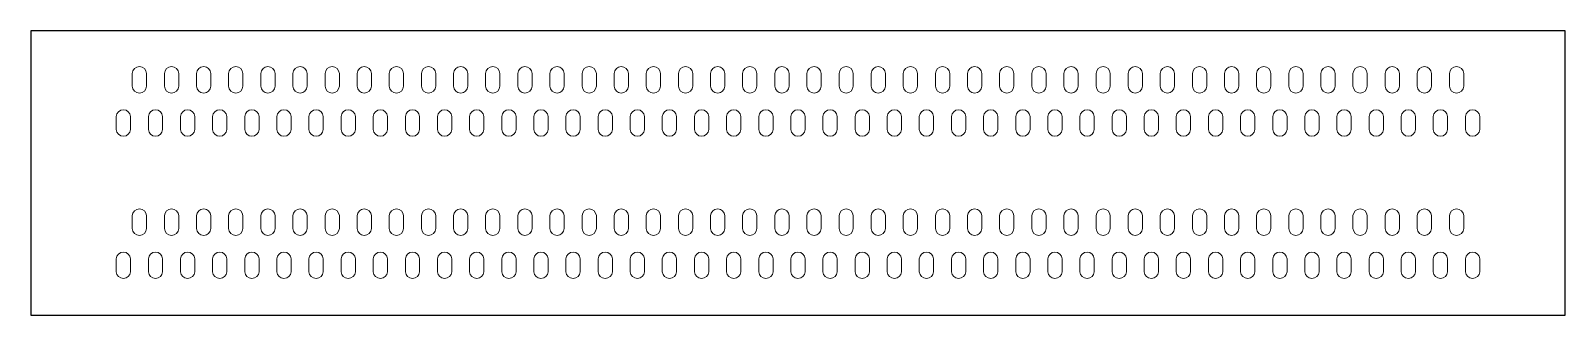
# Model space of a CAD drawing. Header units: millimetres. Extents: x 844 to 2516, y 420 to 730.
import ezdxf

# ---------------------------------------------------------------- set-up
doc = ezdxf.new("R2010")
doc.units = ezdxf.units.MM

msp = doc.modelspace()

# ---------------------------------------------------------------- linework, layer by layer
msp.add_lwpolyline([(2516.2, 575.5), (2516.2, 730.5), (844.2, 730.5), (844.2, 575.5), (844.2, 420.5), (2516.2, 420.5)], close=True)
at = {"linetype": 'ByBlock', "lineweight": 9}
for points in [[(954.9, 684), (954.9, 669.9, 0.941968), (970.5, 669.9), (970.5, 684, 0.941944)], [(989.9, 684), (989.9, 669.9, 0.941968), (1005.5, 669.9), (1005.5, 684, 0.941944)], [(1024.9, 684), (1024.9, 669.9, 0.941968), (1040.5, 669.9), (1040.5, 684, 0.941944)], [(1059.9, 684), (1059.9, 669.9, 0.941968), (1075.5, 669.9), (1075.5, 684, 0.941944)], [(1094.9, 684), (1094.9, 669.9, 0.941968), (1110.5, 669.9), (1110.5, 684, 0.941944)], [(1129.9, 684), (1129.9, 669.9, 0.941968), (1145.5, 669.9), (1145.5, 684, 0.941944)], [(1164.9, 684), (1164.9, 669.9, 0.941968), (1180.5, 669.9), (1180.5, 684, 0.941944)], [(1199.9, 684), (1199.9, 669.9, 0.941968), (1215.5, 669.9), (1215.5, 684, 0.941944)], [(1234.9, 684), (1234.9, 669.9, 0.941968), (1250.5, 669.9), (1250.5, 684, 0.941944)], [(1269.9, 684), (1269.9, 669.9, 0.941968), (1285.5, 669.9), (1285.5, 684, 0.941944)], [(1304.9, 684), (1304.9, 669.9, 0.941968), (1320.5, 669.9), (1320.5, 684, 0.941944)], [(1339.9, 684), (1339.9, 669.9, 0.941968), (1355.5, 669.9), (1355.5, 684, 0.941944)], [(1374.9, 684), (1374.9, 669.9, 0.941968), (1390.5, 669.9), (1390.5, 684, 0.941944)], [(1409.9, 684), (1409.9, 669.9, 0.941968), (1425.5, 669.9), (1425.5, 684, 0.941944)], [(1444.9, 684), (1444.9, 669.9, 0.941968), (1460.5, 669.9), (1460.5, 684, 0.941944)], [(1479.9, 684), (1479.9, 669.9, 0.941968), (1495.5, 669.9), (1495.5, 684, 0.941944)], [(1514.9, 684), (1514.9, 669.9, 0.941968), (1530.5, 669.9), (1530.5, 684, 0.941944)], [(1549.9, 684), (1549.9, 669.9, 0.941968), (1565.5, 669.9), (1565.5, 684, 0.941944)], [(1584.9, 684), (1584.9, 669.9, 0.941968), (1600.5, 669.9), (1600.5, 684, 0.941944)], [(1619.9, 684), (1619.9, 669.9, 0.941968), (1635.5, 669.9), (1635.5, 684, 0.941944)], [(1654.9, 684), (1654.9, 669.9, 0.941968), (1670.5, 669.9), (1670.5, 684, 0.941944)], [(1689.9, 684), (1689.9, 669.9, 0.941968), (1705.5, 669.9), (1705.5, 684, 0.941944)], [(1724.9, 684), (1724.9, 669.9, 0.941968), (1740.5, 669.9), (1740.5, 684, 0.941944)], [(1759.9, 684), (1759.9, 669.9, 0.941968), (1775.5, 669.9), (1775.5, 684, 0.941944)], [(1794.9, 684), (1794.9, 669.9, 0.941968), (1810.5, 669.9), (1810.5, 684, 0.941944)], [(1829.9, 684), (1829.9, 669.9, 0.941968), (1845.5, 669.9), (1845.5, 684, 0.941944)], [(1864.9, 684), (1864.9, 669.9, 0.941968), (1880.5, 669.9), (1880.5, 684, 0.941944)], [(1899.9, 684), (1899.9, 669.9, 0.941968), (1915.5, 669.9), (1915.5, 684, 0.941944)], [(1934.9, 684), (1934.9, 669.9, 0.941968), (1950.5, 669.9), (1950.5, 684, 0.941944)], [(1969.9, 684), (1969.9, 669.9, 0.941968), (1985.5, 669.9), (1985.5, 684, 0.941944)], [(2004.9, 684), (2004.9, 669.9, 0.941968), (2020.5, 669.9), (2020.5, 684, 0.941944)], [(2039.9, 684), (2039.9, 669.9, 0.941968), (2055.5, 669.9), (2055.5, 684, 0.941944)], [(2074.9, 684), (2074.9, 669.9, 0.941968), (2090.5, 669.9), (2090.5, 684, 0.941944)], [(2109.9, 684), (2109.9, 669.9, 0.941968), (2125.5, 669.9), (2125.5, 684, 0.941944)], [(2144.9, 684), (2144.9, 669.9, 0.941968), (2160.5, 669.9), (2160.5, 684, 0.941944)], [(2179.9, 684), (2179.9, 669.9, 0.941968), (2195.5, 669.9), (2195.5, 684, 0.941944)], [(2214.9, 684), (2214.9, 669.9, 0.941968), (2230.5, 669.9), (2230.5, 684, 0.941944)], [(2249.9, 684), (2249.9, 669.9, 0.941968), (2265.5, 669.9), (2265.5, 684, 0.941944)], [(2284.9, 684), (2284.9, 669.9, 0.941968), (2300.5, 669.9), (2300.5, 684, 0.941944)], [(2319.9, 684), (2319.9, 669.9, 0.941968), (2335.5, 669.9), (2335.5, 684, 0.941944)], [(2354.9, 684), (2354.9, 669.9, 0.941968), (2370.5, 669.9), (2370.5, 684, 0.941944)], [(2389.9, 684), (2389.9, 669.9, 0.941968), (2405.5, 669.9), (2405.5, 684, 0.941944)], [(937.4, 637), (937.4, 622.9, 0.941968), (953, 622.9), (953, 637, 0.941944)], [(972.4, 637), (972.4, 622.9, 0.941968), (988, 622.9), (988, 637, 0.941944)], [(1007.4, 637), (1007.4, 622.9, 0.941968), (1023, 622.9), (1023, 637, 0.941944)], [(1042.4, 637), (1042.4, 622.9, 0.941968), (1058, 622.9), (1058, 637, 0.941944)], [(1077.4, 637), (1077.4, 622.9, 0.941968), (1093, 622.9), (1093, 637, 0.941944)], [(1112.4, 637), (1112.4, 622.9, 0.941968), (1128, 622.9), (1128, 637, 0.941944)], [(1147.4, 637), (1147.4, 622.9, 0.941968), (1163, 622.9), (1163, 637, 0.941944)], [(1182.4, 637), (1182.4, 622.9, 0.941968), (1198, 622.9), (1198, 637, 0.941944)], [(1217.4, 637), (1217.4, 622.9, 0.941968), (1233, 622.9), (1233, 637, 0.941944)], [(1252.4, 637), (1252.4, 622.9, 0.941968), (1268, 622.9), (1268, 637, 0.941944)], [(1287.4, 637), (1287.4, 622.9, 0.941968), (1303, 622.9), (1303, 637, 0.941944)], [(1322.4, 637), (1322.4, 622.9, 0.941968), (1338, 622.9), (1338, 637, 0.941944)], [(1357.4, 637), (1357.4, 622.9, 0.941968), (1373, 622.9), (1373, 637, 0.941944)], [(1392.4, 637), (1392.4, 622.9, 0.941968), (1408, 622.9), (1408, 637, 0.941944)], [(1427.4, 637), (1427.4, 622.9, 0.941968), (1443, 622.9), (1443, 637, 0.941944)], [(1462.4, 637), (1462.4, 622.9, 0.941968), (1478, 622.9), (1478, 637, 0.941944)], [(1497.4, 637), (1497.4, 622.9, 0.941968), (1513, 622.9), (1513, 637, 0.941944)], [(1532.4, 637), (1532.4, 622.9, 0.941968), (1548, 622.9), (1548, 637, 0.941944)], [(1567.4, 637), (1567.4, 622.9, 0.941968), (1583, 622.9), (1583, 637, 0.941944)], [(1602.4, 637), (1602.4, 622.9, 0.941968), (1618, 622.9), (1618, 637, 0.941944)], [(1637.4, 637), (1637.4, 622.9, 0.941968), (1653, 622.9), (1653, 637, 0.941944)], [(1672.4, 637), (1672.4, 622.9, 0.941968), (1688, 622.9), (1688, 637, 0.941944)], [(1707.4, 637), (1707.4, 622.9, 0.941968), (1723, 622.9), (1723, 637, 0.941944)], [(1742.4, 637), (1742.4, 622.9, 0.941968), (1758, 622.9), (1758, 637, 0.941944)], [(1777.4, 637), (1777.4, 622.9, 0.941968), (1793, 622.9), (1793, 637, 0.941944)], [(1812.4, 637), (1812.4, 622.9, 0.941968), (1828, 622.9), (1828, 637, 0.941944)], [(1847.4, 637), (1847.4, 622.9, 0.941968), (1863, 622.9), (1863, 637, 0.941944)], [(1882.4, 637), (1882.4, 622.9, 0.941968), (1898, 622.9), (1898, 637, 0.941944)], [(1917.4, 637), (1917.4, 622.9, 0.941968), (1933, 622.9), (1933, 637, 0.941944)], [(1952.4, 637), (1952.4, 622.9, 0.941968), (1968, 622.9), (1968, 637, 0.941944)], [(1987.4, 637), (1987.4, 622.9, 0.941968), (2003, 622.9), (2003, 637, 0.941944)], [(2022.4, 637), (2022.4, 622.9, 0.941968), (2038, 622.9), (2038, 637, 0.941944)], [(2057.4, 637), (2057.4, 622.9, 0.941968), (2073, 622.9), (2073, 637, 0.941944)], [(2092.4, 637), (2092.4, 622.9, 0.941968), (2108, 622.9), (2108, 637, 0.941944)], [(2127.4, 637), (2127.4, 622.9, 0.941968), (2143, 622.9), (2143, 637, 0.941944)], [(2162.4, 637), (2162.4, 622.9, 0.941968), (2178, 622.9), (2178, 637, 0.941944)], [(2197.4, 637), (2197.4, 622.9, 0.941968), (2213, 622.9), (2213, 637, 0.941944)], [(2232.4, 637), (2232.4, 622.9, 0.941968), (2248, 622.9), (2248, 637, 0.941944)], [(2267.4, 637), (2267.4, 622.9, 0.941968), (2283, 622.9), (2283, 637, 0.941944)], [(2302.4, 637), (2302.4, 622.9, 0.941968), (2318, 622.9), (2318, 637, 0.941944)], [(2337.4, 637), (2337.4, 622.9, 0.941968), (2353, 622.9), (2353, 637, 0.941944)], [(2372.4, 637), (2372.4, 622.9, 0.941968), (2388, 622.9), (2388, 637, 0.941944)], [(2407.4, 637), (2407.4, 622.9, 0.941968), (2423, 622.9), (2423, 637, 0.941944)], [(954.9, 529), (954.9, 514.9, 0.941968), (970.5, 514.9), (970.5, 529, 0.941944)], [(989.9, 529), (989.9, 514.9, 0.941968), (1005.5, 514.9), (1005.5, 529, 0.941944)], [(1024.9, 529), (1024.9, 514.9, 0.941968), (1040.5, 514.9), (1040.5, 529, 0.941944)], [(1059.9, 529), (1059.9, 514.9, 0.941968), (1075.5, 514.9), (1075.5, 529, 0.941944)], [(1094.9, 529), (1094.9, 514.9, 0.941968), (1110.5, 514.9), (1110.5, 529, 0.941944)], [(1129.9, 529), (1129.9, 514.9, 0.941968), (1145.5, 514.9), (1145.5, 529, 0.941944)], [(1164.9, 529), (1164.9, 514.9, 0.941968), (1180.5, 514.9), (1180.5, 529, 0.941944)], [(1199.9, 529), (1199.9, 514.9, 0.941968), (1215.5, 514.9), (1215.5, 529, 0.941944)], [(1234.9, 529), (1234.9, 514.9, 0.941968), (1250.5, 514.9), (1250.5, 529, 0.941944)], [(1269.9, 529), (1269.9, 514.9, 0.941968), (1285.5, 514.9), (1285.5, 529, 0.941944)], [(1304.9, 529), (1304.9, 514.9, 0.941968), (1320.5, 514.9), (1320.5, 529, 0.941944)], [(1339.9, 529), (1339.9, 514.9, 0.941968), (1355.5, 514.9), (1355.5, 529, 0.941944)], [(1374.9, 529), (1374.9, 514.9, 0.941968), (1390.5, 514.9), (1390.5, 529, 0.941944)], [(1409.9, 529), (1409.9, 514.9, 0.941968), (1425.5, 514.9), (1425.5, 529, 0.941944)], [(1444.9, 529), (1444.9, 514.9, 0.941968), (1460.5, 514.9), (1460.5, 529, 0.941944)], [(1479.9, 529), (1479.9, 514.9, 0.941968), (1495.5, 514.9), (1495.5, 529, 0.941944)], [(1514.9, 529), (1514.9, 514.9, 0.941968), (1530.5, 514.9), (1530.5, 529, 0.941944)], [(1549.9, 529), (1549.9, 514.9, 0.941968), (1565.5, 514.9), (1565.5, 529, 0.941944)], [(1584.9, 529), (1584.9, 514.9, 0.941968), (1600.5, 514.9), (1600.5, 529, 0.941944)], [(1619.9, 529), (1619.9, 514.9, 0.941968), (1635.5, 514.9), (1635.5, 529, 0.941944)], [(1654.9, 529), (1654.9, 514.9, 0.941968), (1670.5, 514.9), (1670.5, 529, 0.941944)], [(1689.9, 529), (1689.9, 514.9, 0.941968), (1705.5, 514.9), (1705.5, 529, 0.941944)], [(1724.9, 529), (1724.9, 514.9, 0.941968), (1740.5, 514.9), (1740.5, 529, 0.941944)], [(1759.9, 529), (1759.9, 514.9, 0.941968), (1775.5, 514.9), (1775.5, 529, 0.941944)], [(1794.9, 529), (1794.9, 514.9, 0.941968), (1810.5, 514.9), (1810.5, 529, 0.941944)], [(1829.9, 529), (1829.9, 514.9, 0.941968), (1845.5, 514.9), (1845.5, 529, 0.941944)], [(1864.9, 529), (1864.9, 514.9, 0.941968), (1880.5, 514.9), (1880.5, 529, 0.941944)], [(1899.9, 529), (1899.9, 514.9, 0.941968), (1915.5, 514.9), (1915.5, 529, 0.941944)], [(1934.9, 529), (1934.9, 514.9, 0.941968), (1950.5, 514.9), (1950.5, 529, 0.941944)], [(1969.9, 529), (1969.9, 514.9, 0.941968), (1985.5, 514.9), (1985.5, 529, 0.941944)], [(2004.9, 529), (2004.9, 514.9, 0.941968), (2020.5, 514.9), (2020.5, 529, 0.941944)], [(2039.9, 529), (2039.9, 514.9, 0.941968), (2055.5, 514.9), (2055.5, 529, 0.941944)], [(2074.9, 529), (2074.9, 514.9, 0.941968), (2090.5, 514.9), (2090.5, 529, 0.941944)], [(2109.9, 529), (2109.9, 514.9, 0.941968), (2125.5, 514.9), (2125.5, 529, 0.941944)], [(2144.9, 529), (2144.9, 514.9, 0.941968), (2160.5, 514.9), (2160.5, 529, 0.941944)], [(2179.9, 529), (2179.9, 514.9, 0.941968), (2195.5, 514.9), (2195.5, 529, 0.941944)], [(2214.9, 529), (2214.9, 514.9, 0.941968), (2230.5, 514.9), (2230.5, 529, 0.941944)], [(2249.9, 529), (2249.9, 514.9, 0.941968), (2265.5, 514.9), (2265.5, 529, 0.941944)], [(2284.9, 529), (2284.9, 514.9, 0.941968), (2300.5, 514.9), (2300.5, 529, 0.941944)], [(2319.9, 529), (2319.9, 514.9, 0.941968), (2335.5, 514.9), (2335.5, 529, 0.941944)], [(2354.9, 529), (2354.9, 514.9, 0.941968), (2370.5, 514.9), (2370.5, 529, 0.941944)], [(2389.9, 529), (2389.9, 514.9, 0.941968), (2405.5, 514.9), (2405.5, 529, 0.941944)], [(937.4, 482), (937.4, 467.9, 0.941968), (953, 467.9), (953, 482, 0.941944)], [(972.4, 482), (972.4, 467.9, 0.941968), (988, 467.9), (988, 482, 0.941944)], [(1007.4, 482), (1007.4, 467.9, 0.941968), (1023, 467.9), (1023, 482, 0.941944)], [(1042.4, 482), (1042.4, 467.9, 0.941968), (1058, 467.9), (1058, 482, 0.941944)], [(1077.4, 482), (1077.4, 467.9, 0.941968), (1093, 467.9), (1093, 482, 0.941944)], [(1112.4, 482), (1112.4, 467.9, 0.941968), (1128, 467.9), (1128, 482, 0.941944)], [(1147.4, 482), (1147.4, 467.9, 0.941968), (1163, 467.9), (1163, 482, 0.941944)], [(1182.4, 482), (1182.4, 467.9, 0.941968), (1198, 467.9), (1198, 482, 0.941944)], [(1217.4, 482), (1217.4, 467.9, 0.941968), (1233, 467.9), (1233, 482, 0.941944)], [(1252.4, 482), (1252.4, 467.9, 0.941968), (1268, 467.9), (1268, 482, 0.941944)], [(1287.4, 482), (1287.4, 467.9, 0.941968), (1303, 467.9), (1303, 482, 0.941944)], [(1322.4, 482), (1322.4, 467.9, 0.941968), (1338, 467.9), (1338, 482, 0.941944)], [(1357.4, 482), (1357.4, 467.9, 0.941968), (1373, 467.9), (1373, 482, 0.941944)], [(1392.4, 482), (1392.4, 467.9, 0.941968), (1408, 467.9), (1408, 482, 0.941944)], [(1427.4, 482), (1427.4, 467.9, 0.941968), (1443, 467.9), (1443, 482, 0.941944)], [(1462.4, 482), (1462.4, 467.9, 0.941968), (1478, 467.9), (1478, 482, 0.941944)], [(1497.4, 482), (1497.4, 467.9, 0.941968), (1513, 467.9), (1513, 482, 0.941944)], [(1532.4, 482), (1532.4, 467.9, 0.941968), (1548, 467.9), (1548, 482, 0.941944)], [(1567.4, 482), (1567.4, 467.9, 0.941968), (1583, 467.9), (1583, 482, 0.941944)], [(1602.4, 482), (1602.4, 467.9, 0.941968), (1618, 467.9), (1618, 482, 0.941944)], [(1637.4, 482), (1637.4, 467.9, 0.941968), (1653, 467.9), (1653, 482, 0.941944)], [(1672.4, 482), (1672.4, 467.9, 0.941968), (1688, 467.9), (1688, 482, 0.941944)], [(1707.4, 482), (1707.4, 467.9, 0.941968), (1723, 467.9), (1723, 482, 0.941944)], [(1742.4, 482), (1742.4, 467.9, 0.941968), (1758, 467.9), (1758, 482, 0.941944)], [(1777.4, 482), (1777.4, 467.9, 0.941968), (1793, 467.9), (1793, 482, 0.941944)], [(1812.4, 482), (1812.4, 467.9, 0.941968), (1828, 467.9), (1828, 482, 0.941944)], [(1847.4, 482), (1847.4, 467.9, 0.941968), (1863, 467.9), (1863, 482, 0.941944)], [(1882.4, 482), (1882.4, 467.9, 0.941968), (1898, 467.9), (1898, 482, 0.941944)], [(1917.4, 482), (1917.4, 467.9, 0.941968), (1933, 467.9), (1933, 482, 0.941944)], [(1952.4, 482), (1952.4, 467.9, 0.941968), (1968, 467.9), (1968, 482, 0.941944)], [(1987.4, 482), (1987.4, 467.9, 0.941968), (2003, 467.9), (2003, 482, 0.941944)], [(2022.4, 482), (2022.4, 467.9, 0.941968), (2038, 467.9), (2038, 482, 0.941944)], [(2057.4, 482), (2057.4, 467.9, 0.941968), (2073, 467.9), (2073, 482, 0.941944)], [(2092.4, 482), (2092.4, 467.9, 0.941968), (2108, 467.9), (2108, 482, 0.941944)], [(2127.4, 482), (2127.4, 467.9, 0.941968), (2143, 467.9), (2143, 482, 0.941944)], [(2162.4, 482), (2162.4, 467.9, 0.941968), (2178, 467.9), (2178, 482, 0.941944)], [(2197.4, 482), (2197.4, 467.9, 0.941968), (2213, 467.9), (2213, 482, 0.941944)], [(2232.4, 482), (2232.4, 467.9, 0.941968), (2248, 467.9), (2248, 482, 0.941944)], [(2267.4, 482), (2267.4, 467.9, 0.941968), (2283, 467.9), (2283, 482, 0.941944)], [(2302.4, 482), (2302.4, 467.9, 0.941968), (2318, 467.9), (2318, 482, 0.941944)], [(2337.4, 482), (2337.4, 467.9, 0.941968), (2353, 467.9), (2353, 482, 0.941944)], [(2372.4, 482), (2372.4, 467.9, 0.941968), (2388, 467.9), (2388, 482, 0.941944)], [(2407.4, 482), (2407.4, 467.9, 0.941968), (2423, 467.9), (2423, 482, 0.941944)]]:
    msp.add_lwpolyline(points, format="xyb", close=True, dxfattribs=at)

doc.saveas('drawing.dxf')
